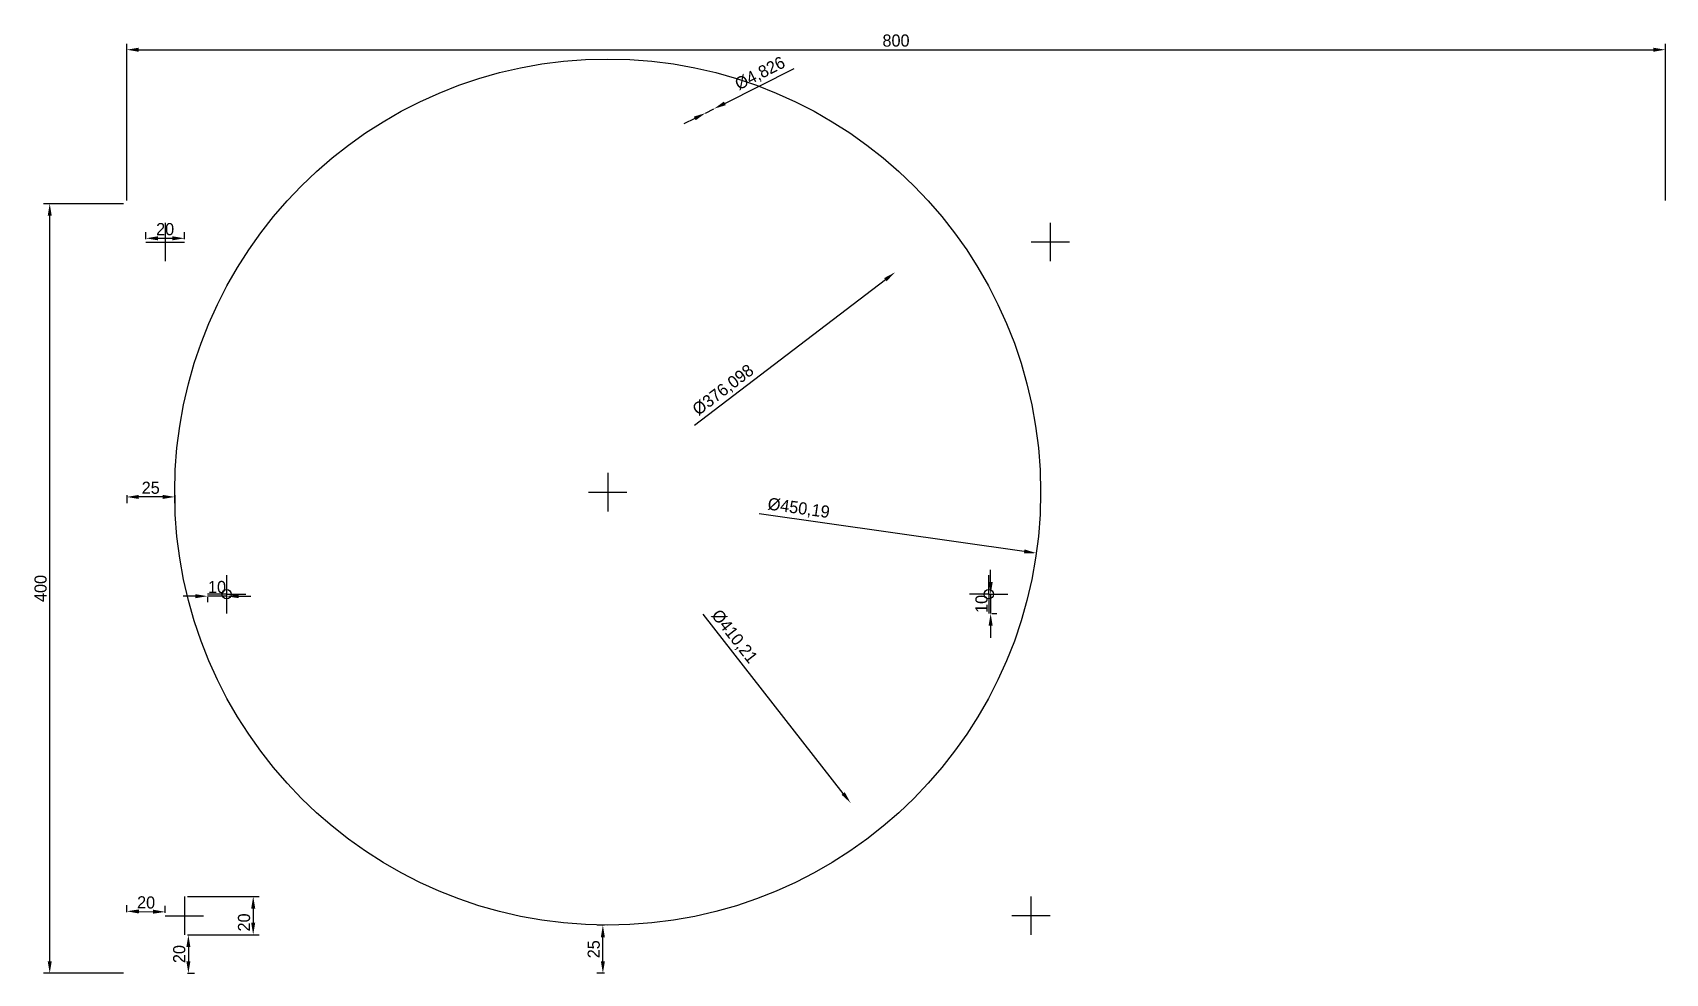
# Model space of a CAD drawing. Header units: millimetres. Extents: x -299 to 550, y -250 to 239.
import ezdxf

# ---------------------------------------------------------------- set-up
doc = ezdxf.new("R2010")
doc.units = ezdxf.units.MM
doc.layers.add('Dimensions', color=7, linetype='Continuous')
doc.layers.add('Sketch 02', color=7, linetype='Continuous')
doc.dimstyles.new('ISO-25', dxfattribs={"dimtxt": 2.5, "dimasz": 2.5, "dimexe": 1.25, "dimexo": 0.625, "dimtad": 1, "dimtxsty": 'Standard', "dimcen": 2.5, "dimadec": 0, "dimazin": 0, "dimtfac": 1, "dimtmove": 0, "dimatfit": 3, "dimfxl": 1, "dimarcsym": 0})

# ---------------------------------------------------------------- blocks, each defined once
blk = doc.blocks.new('*D1')
at = {"layer": 'Defpoints', "color": 0}
for p in [(549.91, 229.91), (-250.09, 149.91), (549.91, 149.91)]:
    blk.add_point(p, dxfattribs=at)
at = {"layer": 'Dimensions', "color": 140, "lineweight": -2}
for p, q in [((-250.09, 151.48), (-250.09, 233.06)), ((-243.78, 229.91), (543.59, 229.91)), ((549.91, 151.48), (549.91, 233.06))]:
    blk.add_line(p, q, dxfattribs=at)
at = {"layer": 'Dimensions', "color": 140}
for points in [[(-243.78, 230.96), (-243.78, 228.85), (-250.09, 229.91)], [(543.59, 228.85), (543.59, 230.96), (549.91, 229.91)]]:
    blk.add_solid(points, dxfattribs=at)
at = {"layer": 'Dimensions', "color": 140, "insert": (149.91, 234.64), "char_height": 6.312, "attachment_point": 5}
blk.add_mtext('800', dxfattribs=at)
blk = doc.blocks.new('*D2')
at = {"layer": 'Defpoints', "color": 0}
for p in [(-290.09, 149.91), (-250.09, 149.91), (-250.09, -250.09)]:
    blk.add_point(p, dxfattribs=at)
at = {"layer": 'Dimensions', "color": 140, "lineweight": -2}
for p, q in [((-251.67, 149.91), (-293.25, 149.91)), ((-290.09, -243.78), (-290.09, 143.59)), ((-251.67, -250.09), (-293.25, -250.09))]:
    blk.add_line(p, q, dxfattribs=at)
at = {"layer": 'Dimensions', "color": 140}
for points in [[(-289.04, 143.59), (-291.15, 143.59), (-290.09, 149.91)], [(-291.15, -243.78), (-289.04, -243.78), (-290.09, -250.09)]]:
    blk.add_solid(points, dxfattribs=at)
at = {"layer": 'Dimensions', "color": 140, "insert": (-294.83, -50.09), "char_height": 6.312, "attachment_point": 5, "rotation": 90}
blk.add_mtext('400', dxfattribs=at)
blk = doc.blocks.new('*D3')
at = {"layer": 'Defpoints', "color": 0}
for p in [(-225.09, 0), (-250.09, 0), (-250.09, -2.5)]:
    blk.add_point(p, dxfattribs=at)
at = {"layer": 'Dimensions', "color": 140, "lineweight": -2}
for p, q in [((-250.09, -1.58), (-250.09, -5.66)), ((-231.41, -2.5), (-243.78, -2.5)), ((-225.09, -1.58), (-225.09, -5.66))]:
    blk.add_line(p, q, dxfattribs=at)
at = {"layer": 'Dimensions', "color": 140}
for points in [[(-243.78, -1.45), (-243.78, -3.55), (-250.09, -2.5)], [(-231.41, -3.55), (-231.41, -1.45), (-225.09, -2.5)]]:
    blk.add_solid(points, dxfattribs=at)
at = {"layer": 'Dimensions', "color": 140, "insert": (-237.59, 2.23), "char_height": 6.312, "attachment_point": 5}
blk.add_mtext('25', dxfattribs=at)
blk = doc.blocks.new('*D4')
at = {"layer": 'Defpoints', "color": 0}
for p in [(-2.5, -225.09), (0, -225.09), (0, -250.09)]:
    blk.add_point(p, dxfattribs=at)
at = {"layer": 'Dimensions', "color": 140, "lineweight": -2}
for p, q in [((-1.58, -225.09), (-5.66, -225.09)), ((-2.5, -243.78), (-2.5, -231.41)), ((-1.58, -250.09), (-5.66, -250.09))]:
    blk.add_line(p, q, dxfattribs=at)
at = {"layer": 'Dimensions', "color": 140}
for points in [[(-1.45, -231.41), (-3.55, -231.41), (-2.5, -225.09)], [(-3.55, -243.78), (-1.45, -243.78), (-2.5, -250.09)]]:
    blk.add_solid(points, dxfattribs=at)
at = {"layer": 'Dimensions', "color": 140, "insert": (-7.23, -237.59), "char_height": 6.312, "attachment_point": 5, "rotation": 90}
blk.add_mtext('25', dxfattribs=at)
blk = doc.blocks.new('*D5')
at = {"layer": 'Defpoints', "color": 0}
for p in [(-220, -210.09), (-220, -230.09), (-184.3, -230.09)]:
    blk.add_point(p, dxfattribs=at)
at = {"layer": 'Dimensions', "color": 140, "lineweight": -2}
for p, q in [((-218.42, -210.09), (-181.15, -210.09)), ((-184.3, -216.41), (-184.3, -223.78)), ((-218.42, -230.09), (-181.15, -230.09))]:
    blk.add_line(p, q, dxfattribs=at)
at = {"layer": 'Dimensions', "color": 140}
for points in [[(-183.25, -216.41), (-185.36, -216.41), (-184.3, -210.09)], [(-185.36, -223.78), (-183.25, -223.78), (-184.3, -230.09)]]:
    blk.add_solid(points, dxfattribs=at)
at = {"layer": 'Dimensions', "color": 140, "insert": (-189.04, -223.66), "char_height": 6.312, "attachment_point": 5, "rotation": 90}
blk.add_mtext('20', dxfattribs=at)
blk = doc.blocks.new('*D6')
at = {"layer": 'Defpoints', "color": 0}
for p in [(-250.09, -219.85), (-230.1, -220.16), (-230.07, -218.16)]:
    blk.add_point(p, dxfattribs=at)
at = {"layer": 'Dimensions', "color": 140, "lineweight": -2}
for p, q in [((-250.07, -218.27), (-250.01, -214.69)), ((-243.75, -217.95), (-236.38, -218.06)), ((-230.07, -218.58), (-230.02, -215))]:
    blk.add_line(p, q, dxfattribs=at)
at = {"layer": 'Dimensions', "color": 140}
for points in [[(-243.74, -216.89), (-243.77, -219), (-250.06, -217.85)], [(-236.39, -219.11), (-236.36, -217.01), (-230.07, -218.16)]]:
    blk.add_solid(points, dxfattribs=at)
at = {"layer": 'Dimensions', "color": 140, "insert": (-239.99, -213.27), "char_height": 6.312, "attachment_point": 5, "rotation": 359.1082}
blk.add_mtext('20', dxfattribs=at)
blk = doc.blocks.new('*D7')
at = {"layer": 'Defpoints', "color": 0}
for p in [(-220, -230.09), (-220, -250.09), (-218, -250.09)]:
    blk.add_point(p, dxfattribs=at)
at = {"layer": 'Dimensions', "color": 140, "lineweight": -2}
for p, q in [((-218.42, -230.09), (-214.84, -230.09)), ((-218, -236.41), (-218, -243.78)), ((-218.42, -250.09), (-214.84, -250.09))]:
    blk.add_line(p, q, dxfattribs=at)
at = {"layer": 'Dimensions', "color": 140}
for points in [[(-216.95, -236.41), (-219.05, -236.41), (-218, -230.09)], [(-219.05, -243.78), (-216.95, -243.78), (-218, -250.09)]]:
    blk.add_solid(points, dxfattribs=at)
at = {"layer": 'Dimensions', "color": 140, "insert": (-222.73, -240.09), "char_height": 6.312, "attachment_point": 5, "rotation": 90}
blk.add_mtext('20', dxfattribs=at)
blk = doc.blocks.new('*D8')
at = {"layer": 'Defpoints', "color": 0}
for p in [(-240.09, 129.91), (-220.09, 131.91), (-220.09, 129.91)]:
    blk.add_point(p, dxfattribs=at)
at = {"layer": 'Dimensions', "color": 140, "lineweight": -2}
for p, q in [((-240.09, 131.48), (-240.09, 135.06)), ((-233.78, 131.91), (-226.41, 131.91)), ((-220.09, 131.48), (-220.09, 135.06))]:
    blk.add_line(p, q, dxfattribs=at)
at = {"layer": 'Dimensions', "color": 140}
for points in [[(-233.78, 132.96), (-233.78, 130.85), (-240.09, 131.91)], [(-226.41, 130.85), (-226.41, 132.96), (-220.09, 131.91)]]:
    blk.add_solid(points, dxfattribs=at)
at = {"layer": 'Dimensions', "color": 140, "insert": (-230.09, 136.64), "char_height": 6.312, "attachment_point": 5}
blk.add_mtext('20', dxfattribs=at)
blk = doc.blocks.new('*D9')
at = {"layer": 'Defpoints', "color": 0}
for p in [(-208.12, -53.09), (-208.12, -54.09), (-198.12, -53.09)]:
    blk.add_point(p, dxfattribs=at)
at = {"layer": 'Dimensions', "color": 140, "lineweight": -2}
for p, q in [((-214.43, -54.09), (-220.74, -54.09)), ((-198.12, -54.09), (-208.12, -54.09)), ((-198.12, -54.09), (-208.12, -54.09)), ((-208.12, -54.66), (-208.12, -57.24)), ((-198.12, -54.66), (-198.12, -57.24)), ((-191.8, -54.09), (-185.49, -54.09))]:
    blk.add_line(p, q, dxfattribs=at)
at = {"layer": 'Dimensions', "color": 140}
for points in [[(-214.43, -55.14), (-214.43, -53.03), (-208.12, -54.09)], [(-191.8, -53.03), (-191.8, -55.14), (-198.12, -54.09)]]:
    blk.add_solid(points, dxfattribs=at)
at = {"layer": 'Dimensions', "color": 140, "insert": (-203.12, -49.35), "char_height": 6.312, "attachment_point": 5}
blk.add_mtext('10', dxfattribs=at)
blk = doc.blocks.new('*D10')
at = {"layer": 'Defpoints', "color": 0}
for p in [(198.12, -53.09), (198.12, -63.09), (199.12, -63.09)]:
    blk.add_point(p, dxfattribs=at)
at = {"layer": 'Dimensions', "color": 140, "lineweight": -2}
for p, q in [((199.12, -46.77), (199.12, -40.46)), ((199.12, -53.09), (199.12, -63.09)), ((199.12, -53.09), (199.12, -63.09)), ((199.69, -53.09), (202.27, -53.09)), ((199.69, -63.09), (202.27, -63.09)), ((199.12, -69.4), (199.12, -75.71))]:
    blk.add_line(p, q, dxfattribs=at)
at = {"layer": 'Dimensions', "color": 140}
for points in [[(198.06, -46.77), (200.17, -46.77), (199.12, -53.09)], [(200.17, -69.4), (198.06, -69.4), (199.12, -63.09)]]:
    blk.add_solid(points, dxfattribs=at)
at = {"layer": 'Dimensions', "color": 140, "insert": (194.38, -58.09), "char_height": 6.312, "attachment_point": 5, "rotation": 90}
blk.add_mtext('10', dxfattribs=at)
blk = doc.blocks.new('*D11')
at = {"layer": 'Defpoints', "color": 0}
for p in [(-222.85, 31.7), (222.85, -31.7)]:
    blk.add_point(p, dxfattribs=at)
at = {"layer": 'Dimensions', "color": 140, "lineweight": -2}
blk.add_line((216.6, -30.81), (78.82, -11.21), dxfattribs=at)
at = {"layer": 'Dimensions', "color": 140}
blk.add_solid([(216.45, -31.85), (216.75, -29.77), (222.85, -31.7)], dxfattribs=at)
at = {"layer": 'Dimensions', "color": 140, "insert": (99.28, -8.73), "char_height": 6.312, "attachment_point": 5, "rotation": 351.90409}
blk.add_mtext('%%c450,19', dxfattribs=at)
blk = doc.blocks.new('*D12')
at = {"layer": 'Defpoints', "color": 0}
for p in [(-126.33, 161.58), (126.33, -161.58)]:
    blk.add_point(p, dxfattribs=at)
at = {"layer": 'Dimensions', "color": 140, "lineweight": -2}
blk.add_line((122.44, -156.61), (49.6, -63.44), dxfattribs=at)
at = {"layer": 'Dimensions', "color": 140}
blk.add_solid([(121.61, -157.26), (123.27, -155.96), (126.33, -161.58)], dxfattribs=at)
at = {"layer": 'Dimensions', "color": 140, "insert": (65.6, -75.25), "char_height": 6.312, "attachment_point": 5, "rotation": 308.01859}
blk.add_mtext('%%c410,21', dxfattribs=at)
blk = doc.blocks.new('*D13')
at = {"layer": 'Defpoints', "color": 0}
for p in [(149.38, 114.23), (-149.38, -114.23)]:
    blk.add_point(p, dxfattribs=at)
at = {"layer": 'Dimensions', "color": 140, "lineweight": -2}
blk.add_line((144.37, 110.39), (45.18, 34.54), dxfattribs=at)
at = {"layer": 'Dimensions', "color": 140}
blk.add_solid([(145.01, 109.56), (143.73, 111.23), (149.38, 114.23)], dxfattribs=at)
at = {"layer": 'Dimensions', "color": 140, "insert": (60.26, 52.79), "char_height": 6.312, "attachment_point": 5, "rotation": 37.40378}
blk.add_mtext('%%c376,098', dxfattribs=at)
blk = doc.blocks.new('*D14')
at = {"layer": 'Defpoints', "color": 0}
for p in [(50.93, 197.03), (55.24, 199.2)]:
    blk.add_point(p, dxfattribs=at)
at = {"layer": 'Dimensions', "color": 140, "lineweight": -2}
for p, q in [((60.88, 202.03), (97, 220.19)), ((50.93, 197.03), (55.24, 199.2)), ((45.29, 194.2), (39.65, 191.36))]:
    blk.add_line(p, q, dxfattribs=at)
at = {"layer": 'Dimensions', "color": 140}
for points in [[(45.76, 193.26), (44.82, 195.14), (50.93, 197.03)], [(60.41, 202.97), (61.35, 201.09), (55.24, 199.2)]]:
    blk.add_solid(points, dxfattribs=at)
at = {"layer": 'Dimensions', "color": 140, "insert": (79.37, 217.29), "char_height": 6.312, "attachment_point": 5, "rotation": 26.68219}
blk.add_mtext('%%c4,826', dxfattribs=at)

msp = doc.modelspace()

# ---------------------------------------------------------------- linework, layer by layer
at = {"layer": 'Sketch 02'}
for p, q in [((-230, 140), (-230, 120)), ((230, 140), (230, 120)), ((-240.0948, 129.9052), (-220.0948, 129.9052)), ((240.0948, 129.9052), (220.0948, 129.9052)), ((0, 10), (0, -10)), ((-10, 0), (10, 0)), ((-198.1162, -43.0851), (-198.1162, -53.0851)), ((198.1162, -53.0851), (198.1162, -43.0851)), ((-198.1162, -53.0851), (-208.1162, -53.0851)), ((-198.1162, -53.0851), (-198.1162, -63.0851)), ((-198.1162, -53.0851), (-188.1162, -53.0851)), ((198.1162, -53.0851), (188.1162, -53.0851)), ((198.1162, -53.0851), (198.1162, -63.0851)), ((198.1162, -53.0851), (208.1162, -53.0851)), ((-220, -210.0948), (-220, -230.0948)), ((220, -210.0948), (220, -230.0948)), ((-230.0972, -220.1579), (-210.0972, -220.1579)), ((230.0972, -220.1579), (210.0972, -220.1579))]:
    msp.add_line(p, q, dxfattribs=at)
for centre, radius in [((0, 0), 225.0948), ((-198.1162, -53.0851), 2.413), ((198.1162, -53.0851), 2.413)]:
    msp.add_circle(centre, radius, dxfattribs=at)

# ---------------------------------------------------------------- dimensions: what is measured, and where the dimension line sits
at = {"layer": 'Dimensions'}
for base, p1, p2, angle, picture, middle in [((549.9052, 229.9052), (-250.0948, 149.9052), (549.9052, 149.9052), 0, '*D1', (149.9052, 229.9052)), ((-290.0948, 149.9052), (-250.0948, -250.0948), (-250.0948, 149.9052), 90, '*D2', (-290.0948, -50.0948)), ((-220.0948, 131.9052), (-240.0948, 129.9052), (-220.0948, 129.9052), 0, '*D8', (-230.0948, 131.9052)), ((-250.0948, -2.5), (-225.0948, 0), (-250.0948, 0), 180, '*D3', (-237.5948, -2.5)), ((199.1162, -63.0851), (198.1162, -53.0851), (198.1162, -63.0851), 270, '*D10', (199.1162, -58.0851)), ((-208.1162, -54.0851), (-198.1162, -53.0851), (-208.1162, -53.0851), 180, '*D9', (-203.1162, -54.0851)), ((-230.0661, -218.1581), (-250.0948, -219.8466), (-230.0972, -220.1579), 359.1082036, '*D6', (-240.0649, -218.0025)), ((-184.3044, -230.0948), (-220, -210.0948), (-220, -230.0948), 270, '*D5', (-184.3044, -223.6599)), ((-2.5, -225.0948), (0, -250.0948), (0, -225.0948), 90, '*D4', (-2.5, -237.5948)), ((-218, -250.0948), (-220, -230.0948), (-220, -250.0948), 270, '*D7', (-218, -240.0948))]:
    dim = msp.add_linear_dim(base=base, p1=p1, p2=p2, angle=angle, dimstyle='ISO-25', override={"dimscale": 2.524712, "dimdec": 3, "dimzin": 8, "dimlunit": 2, "dimclrd": 140, "dimclre": 140, "dimclrt": 140}, dxfattribs=at)
    dim.commit()
    dim.dimension.update_dxf_attribs({"geometry": picture, "text_midpoint": middle, "dimtype": 161})
for p1, p2, picture, middle in [((50.929, 197.0327), (55.2411, 199.1998), '*D14', (81.7609, 212.5275)), ((-126.3277, 161.584), (126.3277, -161.584), '*D12', (61.3988, -78.5343)), ((-149.3813, -114.2262), (149.3813, 114.2262), '*D13', (63.5, 48.5561)), ((-222.8514, 31.7002), (222.8514, -31.7002), '*D11', (98.5315, -14.0159))]:
    dim = msp.add_diameter_dim_2p(p1=p1, p2=p2, dimstyle='ISO-25', override={"dimscale": 2.524712, "dimdec": 3, "dimzin": 8, "dimlunit": 2, "dimclrd": 140, "dimclre": 140, "dimclrt": 140}, dxfattribs=at)
    dim.commit()
    dim.dimension.update_dxf_attribs({"geometry": picture, "text_midpoint": middle, "dimtype": 163})

doc.saveas('drawing.dxf')
